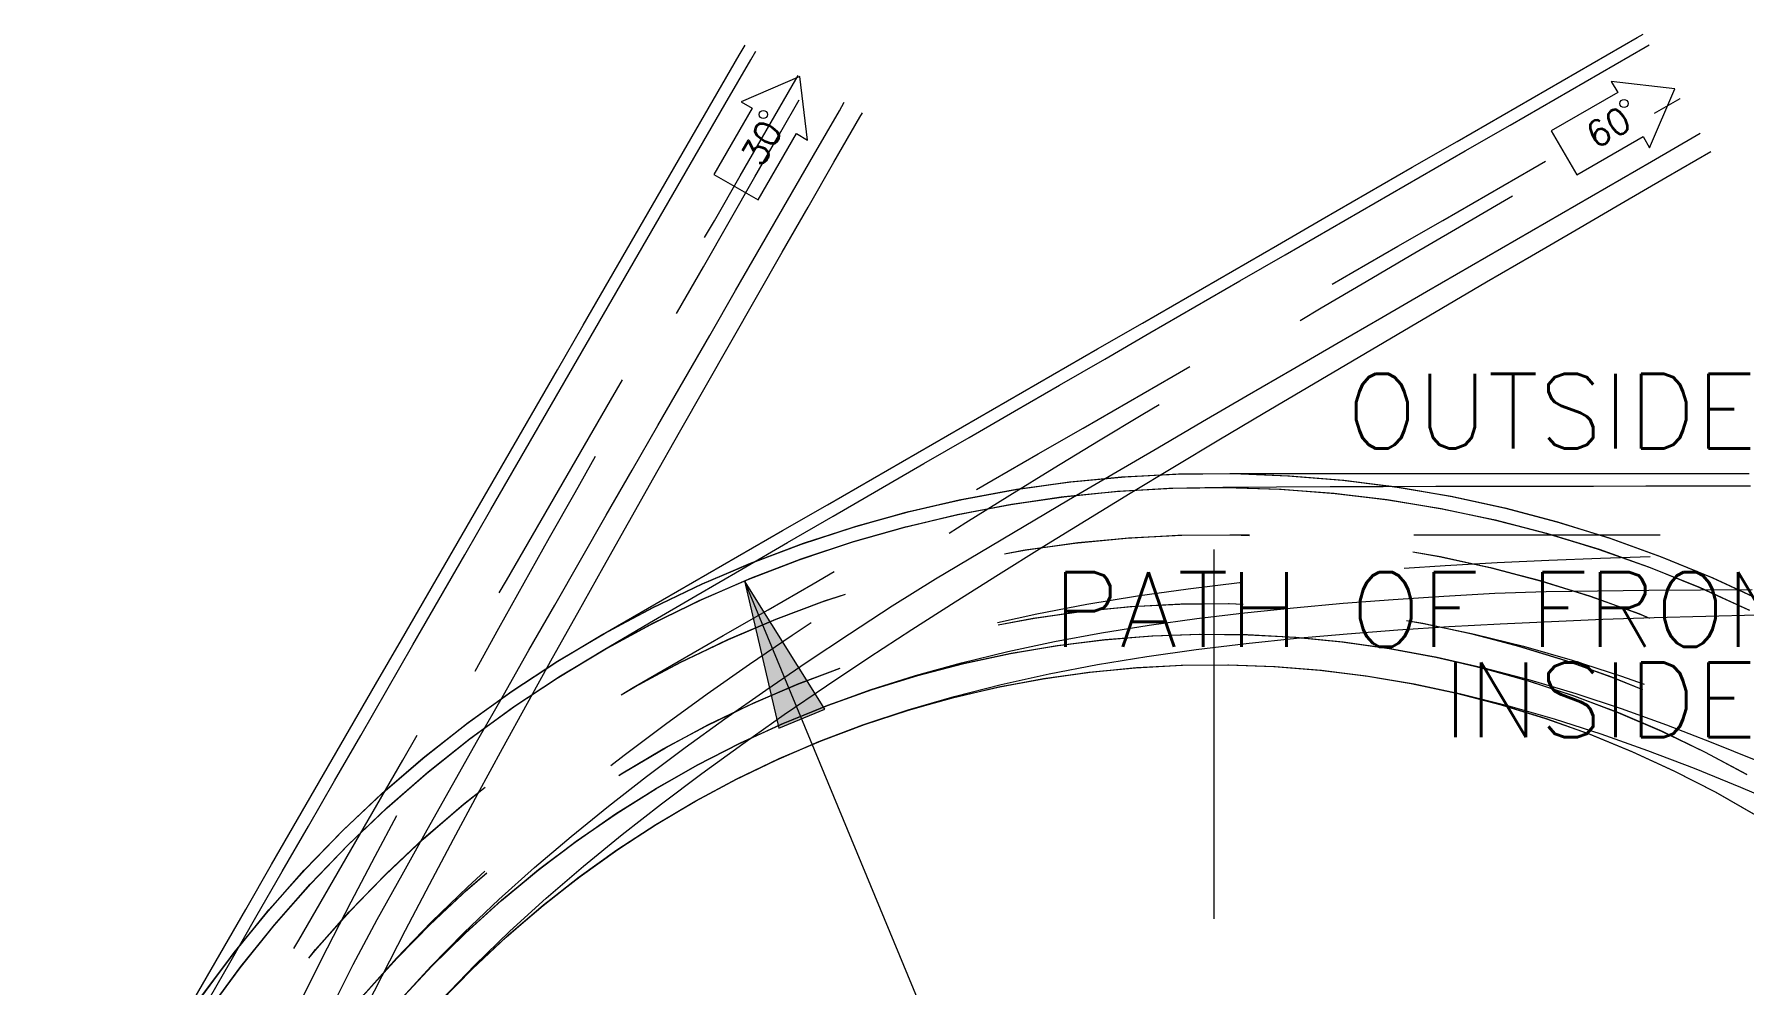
# Model space of a CAD drawing. Header units: metres. Extents: x 1408062.5 to 1408078.7, y 62492419.1 to 62492439.7.
# Drawn here: x 1408064.7 to 1408073.07, y 62492435.04 to 62492439.7 of the extents above; entities that cross this region are included whole.
import ezdxf
from ezdxf.enums import TextEntityAlignment as Align

# ---------------------------------------------------------------- set-up
doc = ezdxf.new("R2010")
doc.units = ezdxf.units.M
doc.header["$MEASUREMENT"] = 0
doc.linetypes.add('DGN Style 2', pattern=[2.009448, 1.205669, -0.803779])
doc.linetypes.add('DGN Style 7', pattern=[4.018896, 1.808503, -0.803779, 0.602834, -0.803779])
doc.layers.add('Cykel m_halv cykel', color=133, linetype='Continuous', lineweight=0)
doc.styles.add('TSText', font='simplex.shx')

# ---------------------------------------------------------------- blocks, each defined once
blk = doc.blocks.new('ATTEMP')
at = {"layer": 'Cykel m_halv cykel', "color": 4, "linetype": 'Continuous'}
for p, q in [((-2.0276, 8.018), (-2.3149, 7.8952)), ((-1.9902, 7.7077), (-2.0276, 8.018)), ((2.2531, 7.9576), (1.9428, 7.9949)), ((1.9428, 7.9949), (1.9741, 7.9408)), ((2.1303, 7.6702), (2.2531, 7.9576)), ((-2.3149, 7.8952), (-2.2608, 7.864)), ((1.9741, 7.9408), (1.6493, 7.7533)), ((-2.2608, 7.864), (-2.4483, 7.5392)), ((-2.2318, 7.4142), (-2.0443, 7.739)), ((-2.0443, 7.739), (-1.9902, 7.7077)), ((1.6493, 7.7533), (1.7743, 7.5368)), ((1.7743, 7.5368), (2.0991, 7.7243)), ((2.0991, 7.7243), (2.1303, 7.6702)), ((-2.4483, 7.5392), (-2.2318, 7.4142))]:
    blk.add_line(p, q, dxfattribs=at)
at = {"layer": 'Cykel m_halv cykel', "color": 3, "linetype": 'DGN Style 7'}
blk.add_line((0, -0.125), (0, 6.2649), dxfattribs=at)
at = {"layer": 'Cykel m_halv cykel', "color": 3, "linetype": 'Continuous'}
blk.add_line((0, 0), (-2.2989, 5.55), dxfattribs=at)
at = {"layer": 'Cykel m_halv cykel', "color": 5, "linetype": 'Continuous', "flags": 128}
for points in [[(-4.9583, 3.5099), (-4.7992, 3.7246), (-4.6307, 3.9321), (-4.4532, 4.132), (-4.2672, 4.3239), (-4.0729, 4.5074), (-3.8707, 4.6822), (-3.6611, 4.8478), (-3.4444, 5.0041), (-3.221, 5.1507), (-2.9934, 5.2865), (-2.7733, 5.4136), (-2.5532, 5.5407), (-2.333, 5.6678), (-2.1129, 5.7949), (-1.8927, 5.922), (-1.6726, 6.0491), (-1.4524, 6.1762), (-1.2323, 6.3033), (-1.0122, 6.4304), (-0.792, 6.5575), (-0.5719, 6.6846), (-0.3517, 6.8117), (-0.1316, 6.9388), (0.0886, 7.0659), (0.3087, 7.1929), (0.5288, 7.32), (0.749, 7.4471), (0.9691, 7.5742), (1.1893, 7.7013), (1.4094, 7.8284), (1.6296, 7.9555), (1.8497, 8.0826), (2.0698, 8.2097), (2.0981, 8.226)], [(-4.9941, 3.4998), (-4.867, 3.7199), (-4.7399, 3.94), (-4.6128, 4.1602), (-4.4857, 4.3803), (-4.3586, 4.6005), (-4.2315, 4.8206), (-4.1044, 5.0408), (-3.9773, 5.2609), (-3.8502, 5.481), (-3.7231, 5.7012), (-3.596, 5.9213), (-3.4689, 6.1415), (-3.3418, 6.3616), (-3.2147, 6.5818), (-3.0876, 6.8019), (-2.9605, 7.022), (-2.8334, 7.2422), (-2.7063, 7.4623), (-2.5792, 7.6825), (-2.4521, 7.9026), (-2.325, 8.1228), (-2.296, 8.173)], [(-4.1856, 3.3916), (-4.0728, 3.6155), (-3.9579, 3.8389), (-3.8412, 4.0619), (-3.723, 4.2845), (-3.6034, 4.5067), (-3.4827, 4.7286), (-3.361, 4.9503), (-3.2384, 5.1718), (-3.1152, 5.393), (-2.9913, 5.6141), (-2.867, 5.835), (-2.7422, 6.0558), (-2.617, 6.2765), (-2.4916, 6.4971), (-2.3658, 6.7177), (-2.2399, 6.9382), (-2.1138, 7.1586), (-1.9875, 7.379), (-1.8611, 7.5993), (-1.7345, 7.8196), (-1.7219, 7.8415)], [(-3.7816, 3.4974), (-3.6182, 3.6674), (-3.4474, 3.8331), (-3.27, 3.9948), (-3.0867, 4.1526), (-2.8982, 4.3069), (-2.7051, 4.4579), (-2.5081, 4.6059), (-2.3076, 4.7511), (-2.1041, 4.894), (-1.8982, 5.0347), (-1.6901, 5.1734), (-1.4801, 5.3105), (-1.2686, 5.4462), (-1.0557, 5.5806), (-0.8418, 5.7139), (-0.6268, 5.8463), (-0.4111, 5.9779), (-0.1946, 6.1088), (0.0224, 6.2391), (0.2399, 6.3689), (0.4578, 6.4983), (0.6761, 6.6273), (0.8947, 6.756), (1.1135, 6.8845), (1.3325, 7.0127), (1.5518, 7.1408), (1.7711, 7.2687), (1.9906, 7.3965), (2.2102, 7.5241), (2.4297, 7.6516)], [(-4.9583, 3.5099), (-4.7992, 3.7246), (-4.6307, 3.9321), (-4.4532, 4.132), (-4.2672, 4.3239), (-4.0729, 4.5074), (-3.8707, 4.6822), (-3.6611, 4.8478), (-3.4444, 5.0041), (-3.221, 5.1507), (-2.9914, 5.2874), (-2.756, 5.4138), (-2.5152, 5.5298), (-2.2696, 5.635), (-2.0196, 5.7294), (-1.7656, 5.8127), (-1.5083, 5.8847), (-1.248, 5.9454), (-0.9853, 5.9945), (-0.7206, 6.032), (-0.4546, 6.0579), (-0.1877, 6.072), (0.0763, 6.0749), (0.3305, 6.0749), (0.5847, 6.0749), (0.8389, 6.0749), (1.0931, 6.0749), (1.3473, 6.0749), (1.6015, 6.0749), (1.8556, 6.0749), (2.1098, 6.0749), (2.364, 6.0749), (2.6182, 6.0749)], [(-4.9553, 3.5142), (-4.7957, 3.7291), (-4.6268, 3.9367), (-4.4489, 4.1367), (-4.2624, 4.3286), (-4.0676, 4.5122), (-3.8649, 4.6869), (-3.6548, 4.8525), (-3.4376, 5.0088), (-3.2137, 5.1553), (-2.9836, 5.2918), (-2.7476, 5.418), (-2.5064, 5.5338), (-2.2602, 5.6388), (-2.0097, 5.7329), (-1.7552, 5.8158), (-1.4974, 5.8875), (-1.2366, 5.9477), (-0.9734, 5.9964), (-0.7084, 6.0335), (-0.4419, 6.0588), (-0.1746, 6.0724), (0.093, 6.0742), (0.3605, 6.0642), (0.6272, 6.0425), (0.8928, 6.009), (1.1566, 5.9638), (1.4182, 5.9071), (1.677, 5.8389), (1.9325, 5.7593), (2.1843, 5.6686), (2.4319, 5.5669), (2.6748, 5.4544)], [(-4.9547, 3.5151), (-4.795, 3.73), (-4.626, 3.9376), (-4.448, 4.1376), (-4.2614, 4.3296), (-4.0665, 4.5131), (-3.8637, 4.6879), (-3.6535, 4.8535), (-3.4362, 5.0097), (-3.2122, 5.1562), (-2.982, 5.2927), (-2.746, 5.4189), (-2.5046, 5.5346), (-2.2583, 5.6396), (-2.0077, 5.7336), (-1.7531, 5.8165), (-1.4952, 5.8881), (-1.2343, 5.9482), (-0.9711, 5.9968), (-0.7059, 6.0338), (-0.4394, 6.059), (-0.172, 6.0725), (0.0957, 6.0742), (0.3632, 6.0641), (0.6301, 6.0422), (0.8957, 6.0085), (1.1595, 5.9632), (1.4211, 5.9064), (1.68, 5.838), (1.9356, 5.7583), (2.1874, 5.6674), (2.435, 5.5656), (2.6779, 5.4529)], [(-4.9538, 3.5164), (-4.794, 3.7313), (-4.6248, 3.939), (-4.4467, 4.139), (-4.26, 4.331), (-4.0649, 4.5146), (-3.862, 4.6893), (-3.6516, 4.8549), (-3.4342, 5.0111), (-3.21, 5.1576), (-2.9796, 5.294), (-2.7434, 5.4202), (-2.5019, 5.5358), (-2.2555, 5.6407), (-2.0047, 5.7346), (-1.75, 5.8174), (-1.4919, 5.8889), (-1.2309, 5.9489), (-0.9675, 5.9974), (-0.7022, 6.0342), (-0.4356, 6.0593), (-0.1681, 6.0726), (0.0998, 6.0741), (0.3674, 6.0638), (0.6343, 6.0417), (0.9, 6.0079), (1.164, 5.9624), (1.4256, 5.9053), (1.6846, 5.8367), (1.9402, 5.7568), (2.192, 5.6657), (2.4396, 5.5635), (2.6825, 5.4506)], [(-3.789, 3.4875), (-3.6303, 3.6497), (-3.465, 3.805), (-3.2932, 3.9529), (-3.1152, 4.0932), (-2.9315, 4.2256), (-2.7422, 4.3499), (-2.5477, 4.4658), (-2.3485, 4.5731), (-2.1445, 4.6716), (-1.9348, 4.7619), (-1.7194, 4.8439), (-1.4985, 4.9177), (-1.2727, 4.9836), (-1.0424, 5.0422), (-0.8083, 5.0938), (-0.5709, 5.1391), (-0.3307, 5.1787), (-0.0881, 5.213), (0.1565, 5.2427), (0.4027, 5.2684), (0.6502, 5.2904), (0.8989, 5.3093), (1.1485, 5.3254), (1.3989, 5.3392), (1.6499, 5.3509), (1.9014, 5.3609), (2.1534, 5.3694), (2.4057, 5.3765), (2.6583, 5.3826)], [(-3.7831, 3.4937), (-3.624, 3.656), (-3.4581, 3.8111), (-3.2858, 3.9589), (-3.1074, 4.0991), (-2.9231, 4.2313), (-2.7333, 4.3554), (-2.5383, 4.4711), (-2.3385, 4.5781), (-2.1343, 4.6763), (-1.926, 4.7654), (-1.7141, 4.8453), (-1.4988, 4.9159), (-1.2807, 4.9769), (-1.0602, 5.0283), (-0.8376, 5.07), (-0.6134, 5.1018), (-0.3881, 5.1237), (-0.162, 5.1358), (0.0644, 5.1378), (0.2907, 5.1299), (0.5164, 5.1121), (0.7411, 5.0843), (0.9643, 5.0467), (1.1856, 4.9993), (1.4047, 4.9422), (1.621, 4.8755), (1.8342, 4.7993), (2.0438, 4.7139), (2.2495, 4.6193), (2.4507, 4.5157), (2.6473, 4.4033)], [(-3.7819, 3.495), (-3.6227, 3.6572), (-3.4567, 3.8124), (-3.2843, 3.9601), (-3.1058, 4.1003), (-2.9214, 4.2325), (-2.7315, 4.3565), (-2.5364, 4.4721), (-2.3366, 4.5791), (-2.1322, 4.6772), (-1.9239, 4.7663), (-1.7118, 4.8461), (-1.4965, 4.9166), (-1.2783, 4.9775), (-1.0576, 5.0288), (-0.835, 5.0704), (-0.6107, 5.1021), (-0.3853, 5.124), (-0.1591, 5.1359), (0.0674, 5.1378), (0.2937, 5.1298), (0.5194, 5.1118), (0.7441, 5.0839), (0.9674, 5.0461), (1.1888, 4.9985), (1.4079, 4.9413), (1.6242, 4.8744), (1.8374, 4.7981), (2.047, 4.7125), (2.2527, 4.6177), (2.4539, 4.5139), (2.6504, 4.4014)], [(-3.7801, 3.4969), (-3.6208, 3.6591), (-3.4547, 3.8142), (-3.2821, 3.962), (-3.1034, 4.1021), (-2.9189, 4.2342), (-2.7288, 4.3582), (-2.5336, 4.4737), (-2.3336, 4.5806), (-2.1291, 4.6786), (-1.9206, 4.7676), (-1.7084, 4.8473), (-1.4929, 4.9177), (-1.2746, 4.9785), (-1.0538, 5.0296), (-0.831, 5.071), (-0.6066, 5.1026), (-0.3811, 5.1243), (-0.1548, 5.136), (0.0717, 5.1377), (0.2981, 5.1295), (0.5242, 5.1113), (0.751, 5.0829), (0.9786, 5.0445), (1.2068, 4.9963), (1.4353, 4.939), (1.664, 4.8731), (1.8925, 4.7994), (2.1207, 4.7187), (2.3484, 4.6318), (2.5756, 4.5393), (2.8021, 4.4419)]]:
    blk.add_lwpolyline(points, dxfattribs=at)
at = {"layer": 'Cykel m_halv cykel', "color": 3, "linetype": 'Continuous', "flags": 128}
for points in [[(-4.9233, 3.4419), (-4.7673, 3.6547), (-4.6021, 3.8606), (-4.4279, 4.0591), (-4.2452, 4.2497), (-4.0543, 4.4322), (-3.8555, 4.6061), (-3.6492, 4.7712), (-3.4359, 4.927), (-3.2159, 5.0733), (-2.9898, 5.2102), (-2.763, 5.3436), (-2.5373, 5.4756), (-2.3126, 5.6064), (-2.0888, 5.7364), (-1.8656, 5.8658), (-1.6431, 5.9947), (-1.421, 6.1232), (-1.1994, 6.2515), (-0.9781, 6.3796), (-0.757, 6.5075), (-0.5361, 6.6352), (-0.3154, 6.7628), (-0.0948, 6.8903), (0.1257, 7.0177), (0.3462, 7.145), (0.5666, 7.2723), (0.7869, 7.3996), (1.0072, 7.5268), (1.2275, 7.654), (1.4477, 7.7812), (1.6679, 7.9083), (1.8881, 8.0355), (2.1083, 8.1626), (2.1281, 8.174)], [(-4.9474, 3.4525), (-4.8183, 3.6779), (-4.6896, 3.9022), (-4.5611, 4.1257), (-4.4328, 4.3485), (-4.3048, 4.5707), (-4.1771, 4.7925), (-4.0495, 5.0141), (-3.922, 5.2353), (-3.7946, 5.4563), (-3.6672, 5.6772), (-3.5399, 5.8978), (-3.4126, 6.1184), (-3.2854, 6.3389), (-3.1582, 6.5593), (-3.031, 6.7797), (-2.9038, 7), (-2.7767, 7.2203), (-2.6496, 7.4406), (-2.5224, 7.6608), (-2.3953, 7.881), (-2.2682, 8.1012), (-2.244, 8.143)], [(-4.3251, 3.448), (-4.2134, 3.67), (-4.0959, 3.8907), (-3.9744, 4.1103), (-3.8517, 4.3301), (-3.7281, 4.55), (-3.6037, 4.7699), (-3.4788, 4.99), (-3.3535, 5.21), (-3.2278, 5.4301), (-3.1018, 5.6502), (-2.9756, 5.8703), (-2.8492, 6.0904), (-2.7226, 6.3105), (-2.596, 6.5306), (-2.4692, 6.7508), (-2.3424, 6.9709), (-2.2155, 7.191), (-2.0886, 7.4112), (-1.9616, 7.6313), (-1.8346, 7.8514), (-1.8108, 7.8928)], [(-3.9924, 3.488), (-3.8342, 3.6605), (-3.67, 3.8273), (-3.5003, 3.9888), (-3.3258, 4.1455), (-3.147, 4.2977), (-2.9643, 4.4461), (-2.7782, 4.5909), (-2.5889, 4.7327), (-2.3944, 4.8734), (-2.1951, 5.0134), (-1.9919, 5.1523), (-1.7856, 5.2901), (-1.5767, 5.4267), (-1.3638, 5.5591), (-1.1479, 5.6882), (-0.931, 5.8169), (-0.7135, 5.9453), (-0.4954, 6.0734), (-0.2769, 6.2013), (-0.0581, 6.3291), (0.161, 6.4567), (0.3804, 6.5842), (0.5999, 6.7117), (0.8195, 6.839), (1.0392, 6.9663), (1.259, 7.0936), (1.4789, 7.2208), (1.6989, 7.348), (1.9188, 7.4752), (2.1389, 7.6024), (2.3589, 7.7296), (2.3783, 7.7407)], [(-4.9233, 3.4419), (-4.7673, 3.6547), (-4.6021, 3.8606), (-4.4279, 4.0591), (-4.2452, 4.2497), (-4.0543, 4.4322), (-3.8555, 4.6061), (-3.6492, 4.7712), (-3.4359, 4.927), (-3.2159, 5.0733), (-2.9896, 5.2098), (-2.7576, 5.3362), (-2.5203, 5.4524), (-2.278, 5.5579), (-2.0314, 5.6527), (-1.7808, 5.7366), (-1.5267, 5.8094), (-1.2697, 5.8709), (-1.0103, 5.9211), (-0.7489, 5.9598), (-0.486, 5.9869), (-0.2222, 6.0025), (0.042, 6.0073), (0.3051, 6.0093), (0.5664, 6.0107), (0.8263, 6.0117), (1.085, 6.0123), (1.3429, 6.0128), (1.6, 6.0132), (1.8565, 6.0134), (2.1126, 6.0137), (2.3683, 6.014), (2.6236, 6.0142)], [(-4.9203, 3.4461), (-4.7639, 3.6591), (-4.5982, 3.8651), (-4.4236, 4.0637), (-4.2405, 4.2544), (-4.049, 4.4369), (-3.8498, 4.6109), (-3.643, 4.7759), (-3.4291, 4.9317), (-3.2086, 5.0779), (-2.9819, 5.2142), (-2.7494, 5.3405), (-2.5115, 5.4564), (-2.2687, 5.5617), (-2.0216, 5.6562), (-1.7705, 5.7398), (-1.516, 5.8122), (-1.2585, 5.8733), (-0.9986, 5.923), (-0.7367, 5.9613), (-0.4734, 5.9879), (-0.2092, 6.003), (0.0554, 6.0063), (0.3199, 5.9981), (0.5838, 5.9782), (0.8465, 5.9467), (1.1077, 5.9036), (1.3666, 5.8491), (1.6229, 5.7832), (1.8761, 5.7061), (2.1256, 5.6179), (2.371, 5.5188), (2.6118, 5.4091)], [(-4.9197, 3.447), (-4.7632, 3.66), (-4.5975, 3.866), (-4.4228, 4.0646), (-4.2395, 4.2554), (-4.048, 4.4379), (-3.8486, 4.6118), (-3.6418, 4.7768), (-3.4278, 4.9326), (-3.2072, 5.0788), (-2.9804, 5.2151), (-2.7477, 5.3413), (-2.5097, 5.4572), (-2.2669, 5.5624), (-2.0196, 5.6569), (-1.7684, 5.7404), (-1.5138, 5.8127), (-1.2562, 5.8738), (-0.9962, 5.9234), (-0.7343, 5.9616), (-0.4709, 5.9881), (-0.2066, 6.003), (0.0581, 6.0063), (0.3226, 5.9979), (0.5866, 5.9779), (0.8494, 5.9462), (1.1106, 5.903), (1.3696, 5.8484), (1.6259, 5.7824), (1.8791, 5.7051), (2.1287, 5.6168), (2.3741, 5.5175), (2.6149, 5.4076)], [(-4.9188, 3.4483), (-4.7622, 3.6613), (-4.5963, 3.8674), (-4.4215, 4.066), (-4.2381, 4.2568), (-4.0464, 4.4393), (-3.8469, 4.6132), (-3.6399, 4.7782), (-3.4258, 4.934), (-3.205, 5.0801), (-2.978, 5.2164), (-2.7452, 5.3426), (-2.5071, 5.4584), (-2.2641, 5.5636), (-2.0167, 5.658), (-1.7653, 5.7413), (-1.5106, 5.8136), (-1.2529, 5.8745), (-0.9927, 5.924), (-0.7306, 5.962), (-0.4671, 5.9884), (-0.2027, 6.0032), (0.0621, 6.0063), (0.3268, 5.9977), (0.5908, 5.9775), (0.8537, 5.9456), (1.115, 5.9022), (1.374, 5.8473), (1.6304, 5.7811), (1.8837, 5.7036), (2.1332, 5.615), (2.3787, 5.5155), (2.6195, 5.4053)], [(-3.992, 3.4876), (-3.8328, 3.6589), (-3.6665, 3.8231), (-3.4935, 3.9799), (-3.3139, 4.129), (-3.1282, 4.2702), (-2.9367, 4.403), (-2.7396, 4.5274), (-2.5373, 4.6431), (-2.3302, 4.7498), (-2.1187, 4.8474), (-1.9033, 4.9356), (-1.6844, 5.0149), (-1.4623, 5.0855), (-1.2377, 5.1482), (-1.0107, 5.2035), (-0.7819, 5.2522), (-0.5514, 5.2948), (-0.3194, 5.3321), (-0.086, 5.3645), (0.1487, 5.3928), (0.3877, 5.4176), (0.6305, 5.4393), (0.8761, 5.458), (1.1237, 5.4742), (1.373, 5.4881), (1.6236, 5.4966), (1.8752, 5.5003), (2.1274, 5.5033), (2.38, 5.5057), (2.633, 5.5076)], [(-3.9885, 3.4915), (-3.8289, 3.6629), (-3.6622, 3.8272), (-3.4888, 3.984), (-3.3088, 4.1331), (-3.1227, 4.2742), (-2.9307, 4.407), (-2.7331, 4.5313), (-2.5304, 4.6468), (-2.3229, 4.7534), (-2.111, 4.8507), (-1.895, 4.9387), (-1.6755, 5.0171), (-1.4527, 5.0858), (-1.2272, 5.1446), (-0.9993, 5.1935), (-0.7695, 5.2323), (-0.5382, 5.261), (-0.3059, 5.2795), (-0.073, 5.2878), (0.16, 5.2858), (0.3926, 5.2735), (0.6245, 5.2511), (0.8552, 5.2184), (1.0843, 5.1756), (1.3112, 5.1228), (1.5356, 5.0601), (1.757, 4.9875), (1.9749, 4.9052), (2.1891, 4.8135), (2.399, 4.7124), (2.6042, 4.6021)], [(-3.9878, 3.4923), (-3.8281, 3.6637), (-3.6614, 3.828), (-3.4878, 3.9848), (-3.3078, 4.1339), (-3.1216, 4.275), (-2.9295, 4.4078), (-2.7318, 4.5321), (-2.529, 4.6476), (-2.3214, 4.7541), (-2.1094, 4.8514), (-1.8934, 4.9393), (-1.6737, 5.0177), (-1.4509, 5.0863), (-1.2253, 5.1451), (-0.9973, 5.1939), (-0.7674, 5.2326), (-0.5361, 5.2612), (-0.3037, 5.2796), (-0.0708, 5.2878), (0.1623, 5.2857), (0.395, 5.2734), (0.627, 5.2508), (0.8578, 5.218), (1.0868, 5.1751), (1.3138, 5.1222), (1.5382, 5.0593), (1.7596, 4.9866), (1.9776, 4.9042), (2.1917, 4.8123), (2.4016, 4.711), (2.6069, 4.6006)], [(-3.9868, 3.4934), (-3.8269, 3.6649), (-3.6601, 3.8292), (-3.4864, 3.986), (-3.3063, 4.1351), (-3.1199, 4.2762), (-2.9277, 4.409), (-2.7299, 4.5332), (-2.527, 4.6487), (-2.3192, 4.7552), (-2.1071, 4.8524), (-1.8909, 4.9403), (-1.6711, 5.0185), (-1.4481, 5.0871), (-1.2224, 5.1458), (-0.9943, 5.1945), (-0.7643, 5.2331), (-0.5328, 5.2616), (-0.3004, 5.2798), (-0.0673, 5.2878), (0.1658, 5.2856), (0.3987, 5.2731), (0.6307, 5.2503), (0.8615, 5.2175), (1.0909, 5.1752), (1.3186, 5.1239), (1.5446, 5.0644), (1.7689, 4.9976), (1.9915, 4.9241), (2.2126, 4.8446), (2.4324, 4.7598), (2.6509, 4.6703)]]:
    blk.add_lwpolyline(points, dxfattribs=at)
at = {"layer": 'Cykel m_halv cykel', "color": 1, "linetype": 'DGN Style 2', "flags": 128}
for points in [[(-5.7749, 0), (-5.7693, 0.254), (-5.7526, 0.5075), (-5.7247, 0.7601), (-5.6857, 1.0111), (-5.6357, 1.2603), (-5.5748, 1.5069), (-5.5032, 1.7507), (-5.4208, 1.9911), (-5.328, 2.2276), (-5.2249, 2.4598), (-5.1116, 2.6872), (-4.9885, 2.9095), (-4.8614, 3.1296), (-4.7343, 3.3498), (-4.6072, 3.5699), (-4.4801, 3.79), (-4.353, 4.0102), (-4.2259, 4.2303), (-4.0988, 4.4505), (-3.9717, 4.6706), (-3.8446, 4.8908), (-3.7175, 5.1109), (-3.5904, 5.331), (-3.4633, 5.5512), (-3.3362, 5.7713), (-3.2091, 5.9915), (-3.082, 6.2116), (-2.9549, 6.4318), (-2.8278, 6.6519), (-2.7007, 6.872), (-2.5736, 7.0922), (-2.4465, 7.3123), (-2.3194, 7.5325), (-2.1923, 7.7526), (-2.0652, 7.9728), (-2.0362, 8.023)], [(-5.7749, 0), (-5.7693, 0.254), (-5.7526, 0.5075), (-5.7247, 0.7601), (-5.6857, 1.0111), (-5.6357, 1.2603), (-5.5748, 1.5069), (-5.5032, 1.7507), (-5.4208, 1.9911), (-5.328, 2.2276), (-5.2249, 2.4598), (-5.1116, 2.6872), (-4.9885, 2.9094), (-4.8557, 3.126), (-4.7135, 3.3366), (-4.5622, 3.5407), (-4.402, 3.7379), (-4.2333, 3.9279), (-4.0565, 4.1104), (-3.8717, 4.2848), (-3.6795, 4.451), (-3.4802, 4.6085), (-3.2741, 4.7571), (-3.0617, 4.8965), (-2.8434, 5.0267), (-2.6233, 5.1538), (-2.4032, 5.2809), (-2.183, 5.408), (-1.9629, 5.5351), (-1.7427, 5.6621), (-1.5226, 5.7892), (-1.3024, 5.9163), (-1.0823, 6.0434), (-0.8622, 6.1705), (-0.642, 6.2976), (-0.4219, 6.4247), (-0.2017, 6.5518), (0.0184, 6.6789), (0.2386, 6.806), (0.4587, 6.9331), (0.6788, 7.0602), (0.899, 7.1873), (1.1191, 7.3144), (1.3393, 7.4415), (1.5594, 7.5686), (1.7796, 7.6957), (1.9997, 7.8228), (2.2198, 7.9499), (2.2481, 7.9662)], [(-5.7749, 0), (-5.7693, 0.254), (-5.7526, 0.5075), (-5.7247, 0.7601), (-5.6857, 1.0111), (-5.6357, 1.2603), (-5.5748, 1.5069), (-5.5032, 1.7507), (-5.4208, 1.9911), (-5.328, 2.2276), (-5.2249, 2.4598), (-5.1116, 2.6872), (-4.9885, 2.9094), (-4.8557, 3.126), (-4.7135, 3.3366), (-4.5622, 3.5407), (-4.402, 3.7379), (-4.2333, 3.9279), (-4.0565, 4.1104), (-3.8717, 4.2848), (-3.6795, 4.451), (-3.4802, 4.6085), (-3.2741, 4.7571), (-3.0617, 4.8965), (-2.8434, 5.0264), (-2.6195, 5.1466), (-2.3906, 5.2569), (-2.1571, 5.3569), (-1.9193, 5.4466), (-1.6779, 5.5258), (-1.4332, 5.5943), (-1.1858, 5.6519), (-0.936, 5.6986), (-0.6845, 5.7342), (-0.4316, 5.7588), (-0.1779, 5.7722), (0.0763, 5.7749), (0.3305, 5.7749), (0.5847, 5.7749), (0.8389, 5.7749), (1.0931, 5.7749), (1.3473, 5.7749), (1.6015, 5.7749), (1.8556, 5.7749), (2.1098, 5.7749), (2.364, 5.7749), (2.6182, 5.7749), (2.8724, 5.7749), (3.1266, 5.7749), (3.3808, 5.7749), (3.635, 5.7749), (3.8892, 5.7749), (4.1434, 5.7749), (4.3976, 5.7749), (4.6518, 5.7749), (4.906, 5.7749), (5.1602, 5.7749), (5.4144, 5.7749), (5.6686, 5.7749), (5.9228, 5.7749), (5.93, 5.7749)], [(-5.7749, 0), (-5.7693, 0.2544), (-5.7525, 0.5082), (-5.7245, 0.7611), (-5.6855, 1.0125), (-5.6353, 1.262), (-5.5743, 1.509), (-5.5024, 1.7531), (-5.4199, 1.9937), (-5.3268, 2.2305), (-5.2234, 2.463), (-5.1098, 2.6907), (-4.9863, 2.9131), (-4.8532, 3.1299), (-4.7106, 3.3407), (-4.5589, 3.5449), (-4.3983, 3.7423), (-4.2292, 3.9324), (-4.0519, 4.1149), (-3.8667, 4.2893), (-3.674, 4.4555), (-3.4742, 4.613), (-3.2676, 4.7615), (-3.0547, 4.9009), (-2.8359, 5.0306), (-2.6116, 5.1507), (-2.3822, 5.2607), (-2.1481, 5.3605), (-1.9099, 5.45), (-1.668, 5.5288), (-1.4229, 5.5969), (-1.175, 5.6541), (-0.9248, 5.7004), (-0.6728, 5.7356), (-0.4195, 5.7597), (-0.1654, 5.7726), (0.089, 5.7742), (0.3433, 5.7647), (0.5969, 5.744), (0.8493, 5.7121), (1.1001, 5.6692), (1.3487, 5.6152), (1.5948, 5.5504), (1.8377, 5.4747), (2.077, 5.3885), (2.3124, 5.2918), (2.5432, 5.1848), (2.7691, 5.0677), (2.9897, 4.9408), (3.2044, 4.8043), (3.4129, 4.6585), (3.6148, 4.5037), (3.8097, 4.3401), (3.9971, 4.1681), (4.1768, 3.988), (4.3484, 3.8001), (4.5116, 3.6049), (4.666, 3.4027), (4.8114, 3.1938), (4.9474, 2.9788), (5.0738, 2.758), (5.1903, 2.5318), (5.2968, 2.3008), (5.393, 2.0652), (5.4788, 1.8257), (5.5539, 1.5826), (5.6182, 1.3364), (5.6716, 1.0876), (5.714, 0.8368), (5.7453, 0.5843), (5.7655, 0.3306), (5.7744, 0.0764), (5.7749, -0.1779), (5.7749, -0.4321), (5.7749, -0.6863), (5.7749, -0.9405), (5.7749, -1.1947), (5.7749, -1.4489), (5.7749, -1.7031), (5.7749, -1.9573), (5.7749, -2.2115), (5.7749, -2.4657), (5.7749, -2.7199), (5.7749, -2.9741), (5.7749, -3.2283), (5.7749, -3.4825), (5.7749, -3.7367), (5.7749, -3.9909), (5.7749, -4.2451), (5.7749, -4.4993), (5.7749, -4.7535), (5.7749, -5.0077), (5.7749, -5.2619), (5.7749, -5.5161), (5.7749, -5.7703), (5.7749, -5.93)], [(-5.7749, 0), (-5.7693, 0.2544), (-5.7525, 0.5084), (-5.7245, 0.7613), (-5.6854, 1.0128), (-5.6353, 1.2623), (-5.5742, 1.5094), (-5.5023, 1.7535), (-5.4197, 1.9943), (-5.3265, 2.2311), (-5.2231, 2.4636), (-5.1094, 2.6914), (-4.9859, 2.9139), (-4.8527, 3.1307), (-4.71, 3.3415), (-4.5582, 3.5458), (-4.3976, 3.7432), (-4.2284, 3.9333), (-4.051, 4.1158), (-3.8657, 4.2902), (-3.6729, 4.4564), (-3.473, 4.6139), (-3.2663, 4.7624), (-3.0533, 4.9017), (-2.8344, 5.0315), (-2.61, 5.1515), (-2.3805, 5.2615), (-2.1463, 5.3613), (-1.908, 5.4506), (-1.666, 5.5294), (-1.4208, 5.5974), (-1.1728, 5.6546), (-0.9225, 5.7008), (-0.6704, 5.7359), (-0.4171, 5.7598), (-0.1629, 5.7726), (0.0916, 5.7742), (0.3459, 5.7646), (0.5996, 5.7437), (0.8521, 5.7117), (1.1029, 5.6686), (1.3516, 5.6145), (1.5976, 5.5495), (1.8406, 5.4738), (2.08, 5.3873), (2.3153, 5.2905), (2.5462, 5.1833), (2.7721, 5.0661), (2.9926, 4.939), (3.2073, 4.8024), (3.4158, 4.6564), (3.6176, 4.5014), (3.8124, 4.3376), (3.9999, 4.1654), (4.1795, 3.9852), (4.351, 3.7972), (4.5141, 3.6018), (4.6684, 3.3994), (4.8137, 3.1904), (4.9495, 2.9752), (5.0775, 2.7554), (5.2046, 2.5352), (5.3317, 2.3151), (5.4588, 2.095), (5.5859, 1.8748), (5.713, 1.6547), (5.8401, 1.4345), (5.9672, 1.2144), (6.0943, 0.9942), (6.2214, 0.7741), (6.3485, 0.554), (6.4756, 0.3338), (6.6027, 0.1137), (6.7298, -0.1065), (6.8569, -0.3266), (6.984, -0.5468), (7.1111, -0.7669), (7.2382, -0.987), (7.3653, -1.2072), (7.4924, -1.4273), (7.6195, -1.6475), (7.7466, -1.8676), (7.8737, -2.0878), (7.9662, -2.2481)], [(-5.7749, 0), (-5.7693, 0.2545), (-5.7525, 0.5086), (-5.7245, 0.7617), (-5.6853, 1.0133), (-5.6352, 1.2629), (-5.574, 1.51), (-5.502, 1.7543), (-5.4194, 1.9951), (-5.3262, 2.232), (-5.2226, 2.4646), (-5.1089, 2.6924), (-4.9852, 2.915), (-4.8519, 3.1319), (-4.7091, 3.3427), (-4.5572, 3.547), (-4.3965, 3.7445), (-4.2271, 3.9346), (-4.0496, 4.1171), (-3.8642, 4.2916), (-3.6713, 4.4578), (-3.4712, 4.6152), (-3.2644, 4.7638), (-3.0513, 4.903), (-2.8322, 5.0328), (-2.6076, 5.1527), (-2.3779, 5.2626), (-2.1437, 5.3623), (-1.9052, 5.4516), (-1.6631, 5.5303), (-1.4177, 5.5982), (-1.1695, 5.6553), (-0.9191, 5.7013), (-0.6669, 5.7363), (-0.4134, 5.7601), (-0.1591, 5.7727), (0.0955, 5.7741), (0.3499, 5.7643), (0.6036, 5.7433), (0.8562, 5.7111), (1.1071, 5.6678), (1.3558, 5.6135), (1.602, 5.5483), (1.845, 5.4723), (2.0844, 5.3856), (2.3197, 5.2885), (2.5506, 5.1811), (2.7765, 5.0637), (2.9975, 4.9377), (3.2177, 4.8106), (3.4378, 4.6835), (3.658, 4.5564), (3.8781, 4.4293), (4.0982, 4.3022), (4.3184, 4.1751), (4.5385, 4.048), (4.7587, 3.9209), (4.9788, 3.7938), (5.199, 3.6667), (5.4191, 3.5396), (5.6392, 3.4125), (5.8594, 3.2854), (6.0795, 3.1583), (6.2997, 3.0312), (6.5198, 2.9041), (6.74, 2.777), (6.9601, 2.6499), (7.1802, 2.5228), (7.4004, 2.3957), (7.6205, 2.2686), (7.8407, 2.1415), (8.023, 2.0362)]]:
    blk.add_lwpolyline(points, dxfattribs=at)
at = {"layer": 'Cykel m_halv cykel', "color": 6, "linetype": 'DGN Style 2', "flags": 128}
for points in [[(-5.7149, -2.51), (-5.7149, -2.2564), (-5.7147, -2.0032), (-5.7138, -1.7507), (-5.7117, -1.499), (-5.7074, -1.2482), (-5.7002, -0.9983), (-5.6894, -0.7495), (-5.6741, -0.5019), (-5.6538, -0.2555), (-5.6278, -0.0105), (-5.5955, 0.233), (-5.5564, 0.4748), (-5.5098, 0.7161), (-5.4554, 0.9569), (-5.3933, 1.1967), (-5.3238, 1.4355), (-5.2473, 1.6731), (-5.1644, 1.9092), (-5.0757, 2.144), (-4.9818, 2.3774), (-4.8834, 2.6094), (-4.7809, 2.8401), (-4.6749, 3.0696), (-4.5659, 3.2979), (-4.4542, 3.5252), (-4.3402, 3.7515), (-4.2243, 3.977), (-4.1066, 4.2018), (-3.9876, 4.4259), (-3.8673, 4.6495), (-3.7459, 4.8725), (-3.6237, 5.0951), (-3.5007, 5.3174), (-3.3771, 5.5393), (-3.2529, 5.761), (-3.1283, 5.9824), (-3.0032, 6.2036), (-2.8779, 6.4247), (-2.7523, 6.6456), (-2.6264, 6.8664), (-2.5003, 7.087), (-2.3741, 7.3077), (-2.2477, 7.5282), (-2.1212, 7.7486), (-1.9947, 7.9691), (-1.9817, 7.9915)], [(-5.7149, -2.51), (-5.7149, -2.2564), (-5.7147, -2.0032), (-5.7138, -1.7507), (-5.7117, -1.499), (-5.7074, -1.2482), (-5.7002, -0.9983), (-5.6894, -0.7495), (-5.6741, -0.5019), (-5.6538, -0.2555), (-5.6278, -0.0105), (-5.5955, 0.233), (-5.5564, 0.4747), (-5.5102, 0.7145), (-5.4564, 0.952), (-5.3947, 1.1871), (-5.325, 1.4194), (-5.2471, 1.6486), (-5.1608, 1.8744), (-5.066, 2.0964), (-4.9628, 2.3142), (-4.8511, 2.5276), (-4.731, 2.736), (-4.6025, 2.9392), (-4.4658, 3.1369), (-4.3199, 3.3299), (-4.1652, 3.518), (-4.002, 3.701), (-3.8311, 3.8787), (-3.6532, 4.0514), (-3.4692, 4.2191), (-3.2798, 4.3822), (-3.0858, 4.541), (-2.8877, 4.6959), (-2.6863, 4.8472), (-2.4819, 4.9953), (-2.275, 5.1406), (-2.0661, 5.2833), (-1.8554, 5.4238), (-1.6432, 5.5624), (-1.4297, 5.6993), (-1.2152, 5.8347), (-0.9998, 5.9689), (-0.7836, 6.1021), (-0.5668, 6.2343), (-0.3495, 6.3657), (-0.1317, 6.4965), (0.0864, 6.6267), (0.3049, 6.7564), (0.5237, 6.8857), (0.7426, 7.0146), (0.9618, 7.1433), (1.1811, 7.2717), (1.4005, 7.3999), (1.6201, 7.5279), (1.8398, 7.6558), (2.0595, 7.7835), (2.2793, 7.9112), (2.2797, 7.9114)], [(-5.7149, -2.51), (-5.7149, -2.2564), (-5.7147, -2.0032), (-5.7138, -1.7507), (-5.7117, -1.499), (-5.7074, -1.2482), (-5.7002, -0.9983), (-5.6894, -0.7495), (-5.6741, -0.5019), (-5.6538, -0.2555), (-5.6278, -0.0105), (-5.5955, 0.233), (-5.5564, 0.4747), (-5.5102, 0.7145), (-5.4564, 0.952), (-5.3947, 1.1871), (-5.325, 1.4194), (-5.2471, 1.6486), (-5.1608, 1.8744), (-5.066, 2.0964), (-4.9628, 2.3142), (-4.8511, 2.5276), (-4.731, 2.736), (-4.6025, 2.9392), (-4.4658, 3.1368), (-4.3211, 3.3283), (-4.1686, 3.5136), (-4.0084, 3.6921), (-3.8408, 3.8635), (-3.6661, 4.0276), (-3.4845, 4.184), (-3.2964, 4.3323), (-3.1021, 4.4723), (-2.9019, 4.6038), (-2.6963, 4.7264), (-2.4855, 4.8399), (-2.2698, 4.9442), (-2.0481, 5.0397), (-1.8208, 5.1262), (-1.5886, 5.2038), (-1.3521, 5.2729), (-1.1121, 5.334), (-0.8691, 5.3876), (-0.6236, 5.4345), (-0.3763, 5.4752), (-0.1274, 5.5104), (0.1227, 5.5408), (0.3737, 5.567), (0.6255, 5.5894), (0.8778, 5.6085), (1.1305, 5.6249), (1.3836, 5.6388), (1.6369, 5.6507), (1.8904, 5.6607), (2.1441, 5.6692), (2.3978, 5.6764), (2.6517, 5.6825), (2.9056, 5.6877), (3.1596, 5.692), (3.4136, 5.6957), (3.6677, 5.6988), (3.9218, 5.7014), (4.1759, 5.7036), (4.43, 5.7054), (4.6841, 5.707), (4.9383, 5.7082), (5.1924, 5.7093), (5.4466, 5.7102), (5.7008, 5.711), (5.93, 5.7116)], [(-5.7149, -2.51), (-5.7149, -2.2561), (-5.7147, -2.0025), (-5.7138, -1.7497), (-5.7116, -1.4976), (-5.7073, -1.2464), (-5.7001, -0.9962), (-5.6892, -0.7471), (-5.6739, -0.4991), (-5.6535, -0.2524), (-5.6274, -0.0071), (-5.5949, 0.2367), (-5.5557, 0.4787), (-5.5092, 0.7188), (-5.4552, 0.9567), (-5.3934, 1.192), (-5.3234, 1.4246), (-5.2451, 1.654), (-5.1585, 1.88), (-5.0634, 2.1022), (-4.9598, 2.3203), (-4.8477, 2.5338), (-4.7271, 2.7423), (-4.5982, 2.9457), (-4.4611, 3.1433), (-4.3159, 3.3349), (-4.1629, 3.5202), (-4.0022, 3.6987), (-3.8341, 3.8701), (-3.6588, 4.0341), (-3.4767, 4.1904), (-3.2881, 4.3386), (-3.0932, 4.4784), (-2.8925, 4.6097), (-2.6863, 4.732), (-2.475, 4.8453), (-2.259, 4.9491), (-2.0387, 5.0435), (-1.8144, 5.1281), (-1.5867, 5.2027), (-1.3559, 5.2673), (-1.1225, 5.3218), (-0.887, 5.3659), (-0.6498, 5.3996), (-0.4113, 5.4228), (-0.172, 5.4356), (0.0676, 5.4378), (0.307, 5.4295), (0.5459, 5.4106), (0.7837, 5.3813), (1.0199, 5.3415), (1.2542, 5.2914), (1.4861, 5.2309), (1.715, 5.1604), (1.9407, 5.0798), (2.1625, 4.9894), (2.3802, 4.8893), (2.5932, 4.7797), (2.8012, 4.6608), (3.0038, 4.5329), (3.2006, 4.3962), (3.3911, 4.2509), (3.575, 4.0974), (3.752, 3.936), (3.9218, 3.7669), (4.0839, 3.5905), (4.2381, 3.4071), (4.384, 3.2171), (4.5215, 3.0209), (4.6502, 2.8188), (4.7698, 2.6112), (4.8802, 2.3986), (4.9813, 2.1808), (5.0735, 1.957), (5.1567, 1.7279), (5.2311, 1.494), (5.2971, 1.2562), (5.3553, 1.0149), (5.4063, 0.771), (5.4508, 0.5247), (5.4893, 0.2768), (5.5227, 0.0274), (5.5514, -0.2231), (5.576, -0.4744), (5.5971, -0.7264), (5.6152, -0.9789), (5.6305, -1.2317), (5.6436, -1.4849), (5.6547, -1.7383), (5.6642, -1.9919), (5.6722, -2.2456), (5.6789, -2.4994), (5.6846, -2.7532), (5.6895, -3.0072), (5.6935, -3.2612), (5.697, -3.5152), (5.6998, -3.7693), (5.7023, -4.0234), (5.7043, -4.2775), (5.706, -4.5316), (5.7075, -4.7858), (5.7087, -5.0399), (5.7097, -5.2941), (5.7106, -5.5483), (5.7113, -5.8024), (5.7116, -5.93)], [(-5.7149, -2.51), (-5.7149, -2.256), (-5.7147, -2.0024), (-5.7138, -1.7495), (-5.7116, -1.4973), (-5.7073, -1.2461), (-5.7001, -0.9958), (-5.6892, -0.7466), (-5.6739, -0.4986), (-5.6535, -0.2518), (-5.6273, -0.0064), (-5.5948, 0.2375), (-5.5555, 0.4796), (-5.5091, 0.7197), (-5.455, 0.9576), (-5.3931, 1.193), (-5.3231, 1.4256), (-5.2448, 1.6551), (-5.158, 1.8812), (-5.0629, 2.1034), (-4.9592, 2.3215), (-4.847, 2.535), (-4.7263, 2.7436), (-4.5974, 2.947), (-4.4601, 3.1446), (-4.3149, 3.3363), (-4.1617, 3.5215), (-4.0009, 3.7), (-3.8327, 3.8714), (-3.6574, 4.0354), (-3.4752, 4.1916), (-3.2864, 4.3398), (-3.0915, 4.4796), (-2.8907, 4.6108), (-2.6843, 4.7331), (-2.4729, 4.8463), (-2.2568, 4.9501), (-2.0363, 5.0444), (-1.812, 5.1289), (-1.5842, 5.2035), (-1.3533, 5.268), (-1.1198, 5.3223), (-0.8842, 5.3663), (-0.6469, 5.3999), (-0.4083, 5.4231), (-0.169, 5.4357), (0.0707, 5.4378), (0.3102, 5.4293), (0.5491, 5.4103), (0.7869, 5.3808), (1.0233, 5.3409), (1.2576, 5.2906), (1.4894, 5.23), (1.7184, 5.1593), (1.9441, 5.0785), (2.1659, 4.9879), (2.3836, 4.8876), (2.5966, 4.7778), (2.8046, 4.6588), (3.0071, 4.5307), (3.2042, 4.3935), (3.3964, 4.2468), (3.5835, 4.0908), (3.7654, 3.9263), (3.942, 3.7541), (4.1135, 3.5749), (4.2801, 3.3897), (4.4422, 3.1991), (4.6, 3.0041), (4.7539, 2.8051), (4.9043, 2.6029), (5.0516, 2.3978), (5.1961, 2.1904), (5.3382, 1.9809), (5.4782, 1.7698), (5.6163, 1.5572), (5.7527, 1.3434), (5.8878, 1.1286), (6.0217, 0.913), (6.1545, 0.6966), (6.2865, 0.4797), (6.4177, 0.2622), (6.5483, 0.0443), (6.6784, -0.174), (6.8079, -0.3925), (6.9371, -0.6113), (7.066, -0.8304), (7.1945, -1.0496), (7.3229, -1.2689), (7.451, -1.4884), (7.579, -1.708), (7.7068, -1.9277), (7.8346, -2.1474), (7.9114, -2.2797)], [(-5.7149, -2.51), (-5.7149, -2.2559), (-5.7147, -2.0022), (-5.7138, -1.7491), (-5.7116, -1.4969), (-5.7073, -1.2455), (-5.7001, -0.9952), (-5.6892, -0.7459), (-5.6738, -0.4977), (-5.6534, -0.2508), (-5.6272, -0.0054), (-5.5946, 0.2386), (-5.5553, 0.4808), (-5.5088, 0.721), (-5.4547, 0.959), (-5.3927, 1.1945), (-5.3226, 1.4272), (-5.2442, 1.6568), (-5.1574, 1.8829), (-5.0621, 2.1052), (-4.9583, 2.3233), (-4.8459, 2.5369), (-4.7252, 2.7455), (-4.5961, 2.9489), (-4.4587, 3.1466), (-4.3133, 3.3382), (-4.16, 3.5235), (-3.9991, 3.702), (-3.8307, 3.8734), (-3.6552, 4.0374), (-3.4728, 4.1936), (-3.2839, 4.3417), (-3.0888, 4.4815), (-2.8878, 4.6126), (-2.6814, 4.7348), (-2.4698, 4.8479), (-2.2535, 4.9516), (-2.0329, 5.0458), (-1.8084, 5.1302), (-1.5804, 5.2046), (-1.3494, 5.269), (-1.1158, 5.3232), (-0.88, 5.367), (-0.6426, 5.4004), (-0.4039, 5.4234), (-0.1644, 5.4358), (0.0753, 5.4377), (0.3149, 5.429), (0.5542, 5.4098), (0.794, 5.3798), (1.034, 5.3393), (1.2738, 5.2887), (1.513, 5.2287), (1.7512, 5.1601), (1.9883, 5.0837), (2.224, 5.0004), (2.4583, 4.9109), (2.6912, 4.8161), (2.9228, 4.7165), (3.153, 4.613), (3.382, 4.5059), (3.6099, 4.3958), (3.8367, 4.2832), (4.0627, 4.1683), (4.2878, 4.0516), (4.5123, 3.9332), (4.7361, 3.8135), (4.9594, 3.6927), (5.1822, 3.5709), (5.4046, 3.4482), (5.6267, 3.3249), (5.8484, 3.2009), (6.07, 3.0765), (6.2913, 2.9516), (6.5124, 2.8264), (6.7334, 2.7009), (6.9542, 2.5751), (7.1749, 2.4491), (7.3956, 2.323), (7.6161, 2.1966), (7.8366, 2.0702), (7.9913, 1.9814)]]:
    blk.add_lwpolyline(points, dxfattribs=at)
at = {"layer": 'Cykel m_halv cykel', "color": 3, "linetype": 'Continuous', "flags": 128}
blk.add_lwpolyline([(-2.2989, 5.55), (-2.1316, 4.8276), (-1.9063, 4.9209)], close=True, dxfattribs=at)
at = {"layer": 'Cykel m_halv cykel', "color": 4}
for centre in [(2.0053, 7.8867), (-2.2067, 7.8327)]:
    blk.add_arc(centre, 0.02, 0, 359.99999, dxfattribs=at)
at = {"layer": 'Cykel m_halv cykel', "color": 3, "linetype": 'Continuous', "extrusion": (0, 0, -1)}
blk.add_solid([(2.2989, 5.55), (2.1316, 4.8276), (1.9063, 4.9209)], dxfattribs=at)
at = {"layer": 'Cykel m_halv cykel', "color": 4, "style": 'TSText'}
for s, rotation, p in [('30', 60.00007, (-2.2151, 7.6932)), ('60', 30.00007, (1.9283, 7.7701))]:
    blk.add_text(s, height=0.125, rotation=rotation, dxfattribs=at).set_placement(p, align=Align.MIDDLE_CENTER)
blk.add_text('OUTSIDE SWEPT PATH', height=0.36576, dxfattribs=at).set_placement((5.93, 6.1978), align=Align.RIGHT)
for s, p in [('PATH OF FRONT WHEEL', (4.93, 5.592)), ('INSIDE SWEPT PATH', (5.93, 5.1488))]:
    blk.add_text(s, height=0.36576, dxfattribs=at).set_placement(p, align=Align.TOP_RIGHT)

msp = doc.modelspace()

# ---------------------------------------------------------------- block references
at = {"layer": 'Cykel m_halv cykel', "color": 1, "linetype": 'DGN Style 2'}
msp.add_blockref('ATTEMP', (1408070.4767, 62492431.4715), dxfattribs=at)

doc.saveas('drawing.dxf')
